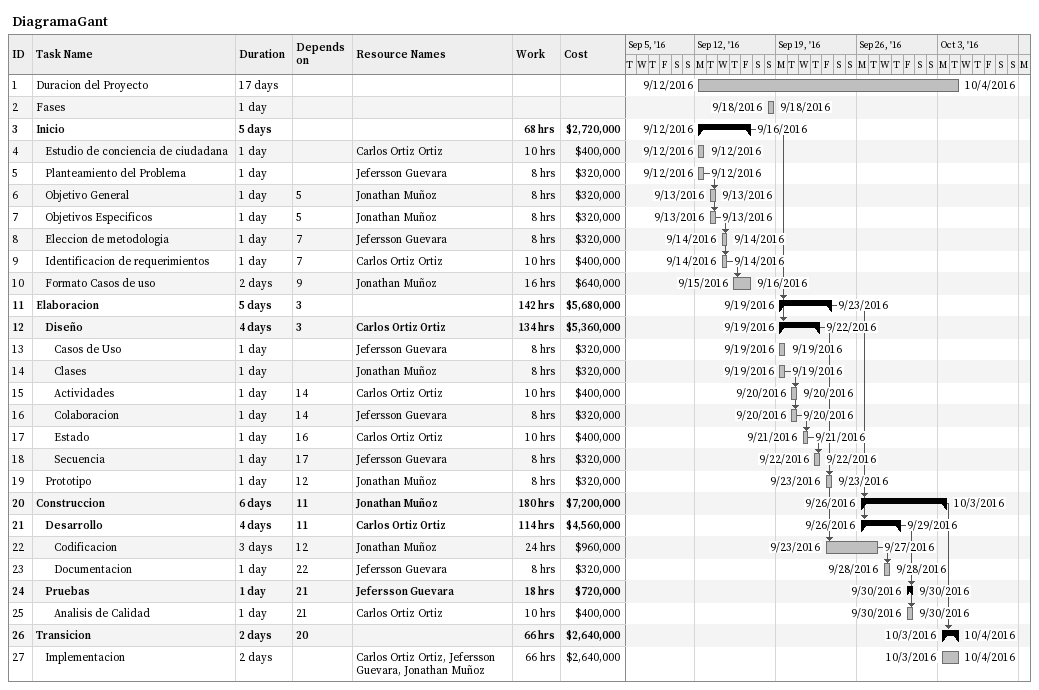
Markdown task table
DiagramaGant

| ID | Level | Task | Duration | Start | Finish | Predecessors | Resources | Work (h) | Cost ($) |
|---|---|---|---|---|---|---|---|---|---|
| 1 | 1 | Duracion del Proyecto | 17d | 2016-09-12 | 2016-10-04 |  |  |  |  |
| 2 | 1 | Fases | 1d | 2016-09-18 | 2016-09-18 |  |  |  |  |
| 3 | 1 | **Inicio** | 5d | 2016-09-12 | 2016-09-16 |  |  | 68 | 2720000 |
| 4 | 2 | Estudio de conciencia de ciudadana | 1d | 2016-09-12 | 2016-09-12 |  | Carlos Ortiz Ortiz | 10 | 400000 |
| 5 | 2 | Planteamiento del Problema | 1d | 2016-09-12 | 2016-09-12 |  | Jefersson Guevara | 8 | 320000 |
| 6 | 2 | Objetivo General | 1d | 2016-09-13 | 2016-09-13 | 5 | Jonathan Muñoz | 8 | 320000 |
| 7 | 2 | Objetivos Especificos | 1d | 2016-09-13 | 2016-09-13 | 5 | Jonathan Muñoz | 8 | 320000 |
| 8 | 2 | Eleccion de metodologia | 1d | 2016-09-14 | 2016-09-14 | 7 | Jefersson Guevara | 8 | 320000 |
| 9 | 2 | Identificacion de requerimientos | 1d | 2016-09-14 | 2016-09-14 | 7 | Carlos Ortiz Ortiz | 10 | 400000 |
| 10 | 2 | Formato Casos de uso | 2d | 2016-09-15 | 2016-09-16 | 9 | Jonathan Muñoz | 16 | 640000 |
| 11 | 1 | **Elaboracion** | 5d | 2016-09-19 | 2016-09-23 | 3 |  | 142 | 5680000 |
| 12 | 2 | **Diseño** | 4d | 2016-09-19 | 2016-09-22 | 3 | Carlos Ortiz Ortiz | 134 | 5360000 |
| 13 | 3 | Casos de Uso | 1d | 2016-09-19 | 2016-09-19 |  | Jefersson Guevara | 8 | 320000 |
| 14 | 3 | Clases | 1d | 2016-09-19 | 2016-09-19 |  | Jonathan Muñoz | 8 | 320000 |
| 15 | 3 | Actividades | 1d | 2016-09-20 | 2016-09-20 | 14 | Carlos Ortiz Ortiz | 10 | 400000 |
| 16 | 3 | Colaboracion | 1d | 2016-09-20 | 2016-09-20 | 14 | Jefersson Guevara | 8 | 320000 |
| 17 | 3 | Estado | 1d | 2016-09-21 | 2016-09-21 | 16 | Carlos Ortiz Ortiz | 10 | 400000 |
| 18 | 3 | Secuencia | 1d | 2016-09-22 | 2016-09-22 | 17 | Jefersson Guevara | 8 | 320000 |
| 19 | 2 | Prototipo | 1d | 2016-09-23 | 2016-09-23 | 12 | Jonathan Muñoz | 8 | 320000 |
| 20 | 1 | **Construccion** | 6d | 2016-09-26 | 2016-10-03 | 11 | Jonathan Muñoz | 180 | 7200000 |
| 21 | 2 | **Desarrollo** | 4d | 2016-09-26 | 2016-09-29 | 11 | Carlos Ortiz Ortiz | 114 | 4560000 |
| 22 | 3 | Codificacion | 3d | 2016-09-23 | 2016-09-27 | 12 | Jonathan Muñoz | 24 | 960000 |
| 23 | 3 | Documentacion | 1d | 2016-09-28 | 2016-09-28 | 22 | Jefersson Guevara | 8 | 320000 |
| 24 | 2 | **Pruebas** | 1d | 2016-09-30 | 2016-09-30 | 21 | Jefersson Guevara | 18 | 720000 |
| 25 | 3 | Analisis de Calidad | 1d | 2016-09-30 | 2016-09-30 | 21 | Carlos Ortiz Ortiz | 10 | 400000 |
| 26 | 1 | **Transicion** | 2d | 2016-10-03 | 2016-10-04 | 20 |  | 66 | 2640000 |
| 27 | 2 | Implementacion | 2d | 2016-10-03 | 2016-10-04 |  | Carlos Ortiz Ortiz, Jefersson Guevara, Jonathan Muñoz | 66 | 2640000 |
